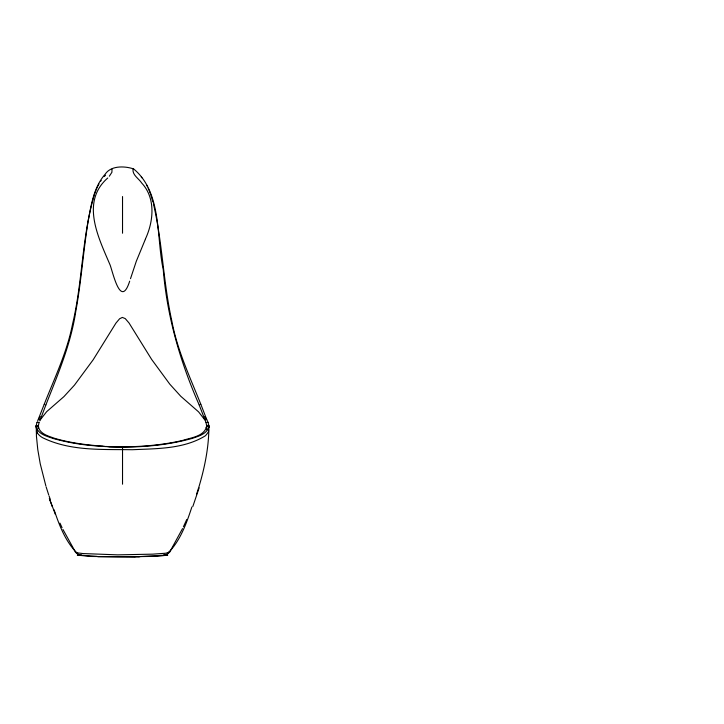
<?xml version="1.0" encoding="UTF-8"?>
<svg xmlns="http://www.w3.org/2000/svg" width="724" height="724" viewBox="0 0 724 724"><rect width="100%" height="100%" fill="white"/><g stroke="black" fill="none" stroke-linecap="round" stroke-linejoin="round"><path stroke-width="1.09" d="M38.354 428.201L38.381 425.929L36.227 425.839M206.693 428.318L206.693 428.825M38.354 428.056L38.381 426.21M208.856 428.699L208.847 429.857M206.693 429.07L206.684 429.703M208.838 430.11C208.403 449.423 204.412 468.491 198.901 486.953M38.381 425.929L36.227 425.893L36.453 436.31L37.766 449.477L40.245 463.822L45.874 485.967M38.381 425.757L39.006 422.653M36.227 425.712L36.915 422.472M206.675 426.255C204.783 432.101 209.643 419.033 208.168 428.943C204.964 434.491 198.186 436.301 192.539 438.301C165.398 445.93 136.881 447.866 108.808 446.817M208.195 429.875L208.829 425.893M133.026 169.09C132.23 175.108 138.863 178.566 141.723 183.054C155.723 198.023 153.624 220.748 145.768 238.232M133.107 168.773C125.216 166.149 111.044 165.172 105.143 174.24C93.812 187.036 91.197 204.792 88.156 221.001C83.314 251.074 81.251 281.527 75.758 311.501C70.862 344.063 57.866 374.408 45.911 404.825M208.648 431.024L208.584 431.214M199.2 487.668L192.837 506.483M130.51 278.677L136.311 261.246L144.981 240.187M196.647 493.967L198.575 487.958M191.887 506.972C186.159 524.366 179.633 542.747 165.678 555.344M129.687 281.156C120.926 308.56 113.505 274.74 110.166 265.147C98.708 238.06 80.147 202.032 107.758 178.004M94.5 194.258C81.803 236.54 82.771 281.473 72.5 324.316C67.015 352.244 54.617 377.937 44.245 404.218M45.874 404.951L39.829 420.897M94.772 193.489L95.921 190.493M44.2 404.336L37.603 421.087M145.578 238.721L145.18 239.698M96.229 189.76L96.536 189.027M96.853 188.303L97.523 186.864M183.398 526.782L186.774 519.479M39.078 422.472L37.042 422.201M208.204 432.128C208.82 431.169 205.878 436.038 204.43 436.355C183 449.133 156.475 448.599 132.311 449.722C102.328 449.251 70.183 451.287 42.562 437.676C40.236 436.5 37.295 433.468 36.698 431.821M97.867 186.149L98.22 185.453M182.52 528.601L169.642 552.168L169.135 551.308M98.6 184.72L98.989 183.987M100.69 181.145L101.152 180.457M40.327 416.572L38.39 419.44L40.354 419.73L46.626 411.703L63.938 396.607L74.463 385.123L93.161 359.792L115.958 323.076L119.596 318.768L122.338 317.42L125.261 318.605L129.026 322.976L151.633 359.412L169.805 384.182L180.765 396.272L198.575 411.856L204.702 419.73L206.666 419.44L208.087 422.345L205.996 422.526L199.181 404.951M109.324 176.203L111.894 172.312L112.03 169.09M75.649 551.534L75.432 552.204L76.409 552.738L83.034 553.561L117.668 554.856L152.646 554.15L165.588 553.236L169.597 552.249L166.773 554.575L163.606 554.955M104.319 176.475L105.541 175.253M164.122 555.227L138.918 556.62M81.45 554.955L78.301 554.584L75.658 552.439L62.988 529.516M79.061 554.575L77.314 555.109L90.554 556.457L116.229 556.747M206.675 425.884L208.829 425.839M208.847 426.889L208.829 426.029L206.675 426.101C204.503 436.5 191.064 437.631 182.638 440.427C157.832 446.192 132.211 447.396 106.853 446.717M135.053 556.684L157.624 556.304L167.742 555.109L164.565 554.403M139.171 556.883L127.243 556.756M134.963 556.937L97.785 556.702M126.845 556.756L116.799 556.756M36.227 428.047L36.227 426.065L38.381 426.101C39.205 433.839 48.399 436.056 54.517 438.301C70.328 442.961 86.79 445.016 103.179 446.228M97.206 556.403L80.925 555.217M104.899 446.608L107.034 446.464M105.107 446.355C87.685 445.812 70.201 443.224 53.377 438.563C46.97 436.237 37.259 434.128 36.227 426.065M133.135 168.502C162.221 192.086 156.085 236.63 163.262 269.69C167.072 316.569 180.249 361.909 199.136 404.825M79.378 555.344C66.183 543.48 59.63 526.312 54.128 509.886M141.316 177.108L141.877 177.76M204.729 416.572L206.666 419.44L200.847 404.336M146.456 184.72L146.836 185.453M147.189 186.149L147.533 186.864M59.965 523.126L62.074 527.696M148.194 188.303L148.52 189.027M148.827 189.76L149.135 190.493M52.219 506.483L49.359 498.483L55.386 514.456M149.425 191.236L150.004 192.738M200.801 404.218C189.896 376.969 177.253 350.135 171.841 321.058C163.244 282.369 162.457 242.377 153.425 203.779M208.132 422.472L208.829 425.712M150.284 193.489L150.818 195.018M49.087 495.985L50.164 499.026M36.471 431.242L36.381 430.943M206.041 422.653L206.666 425.757M151.081 195.788L152.99 202.141M46.155 486.953L48.725 494.972M36.227 425.893L37.331 432.871M208.847 427.178L208.856 428.047L208.829 426.065M122.528 196.539L122.528 233.228M122.528 447.468L122.528 484.202"/></g></svg>
